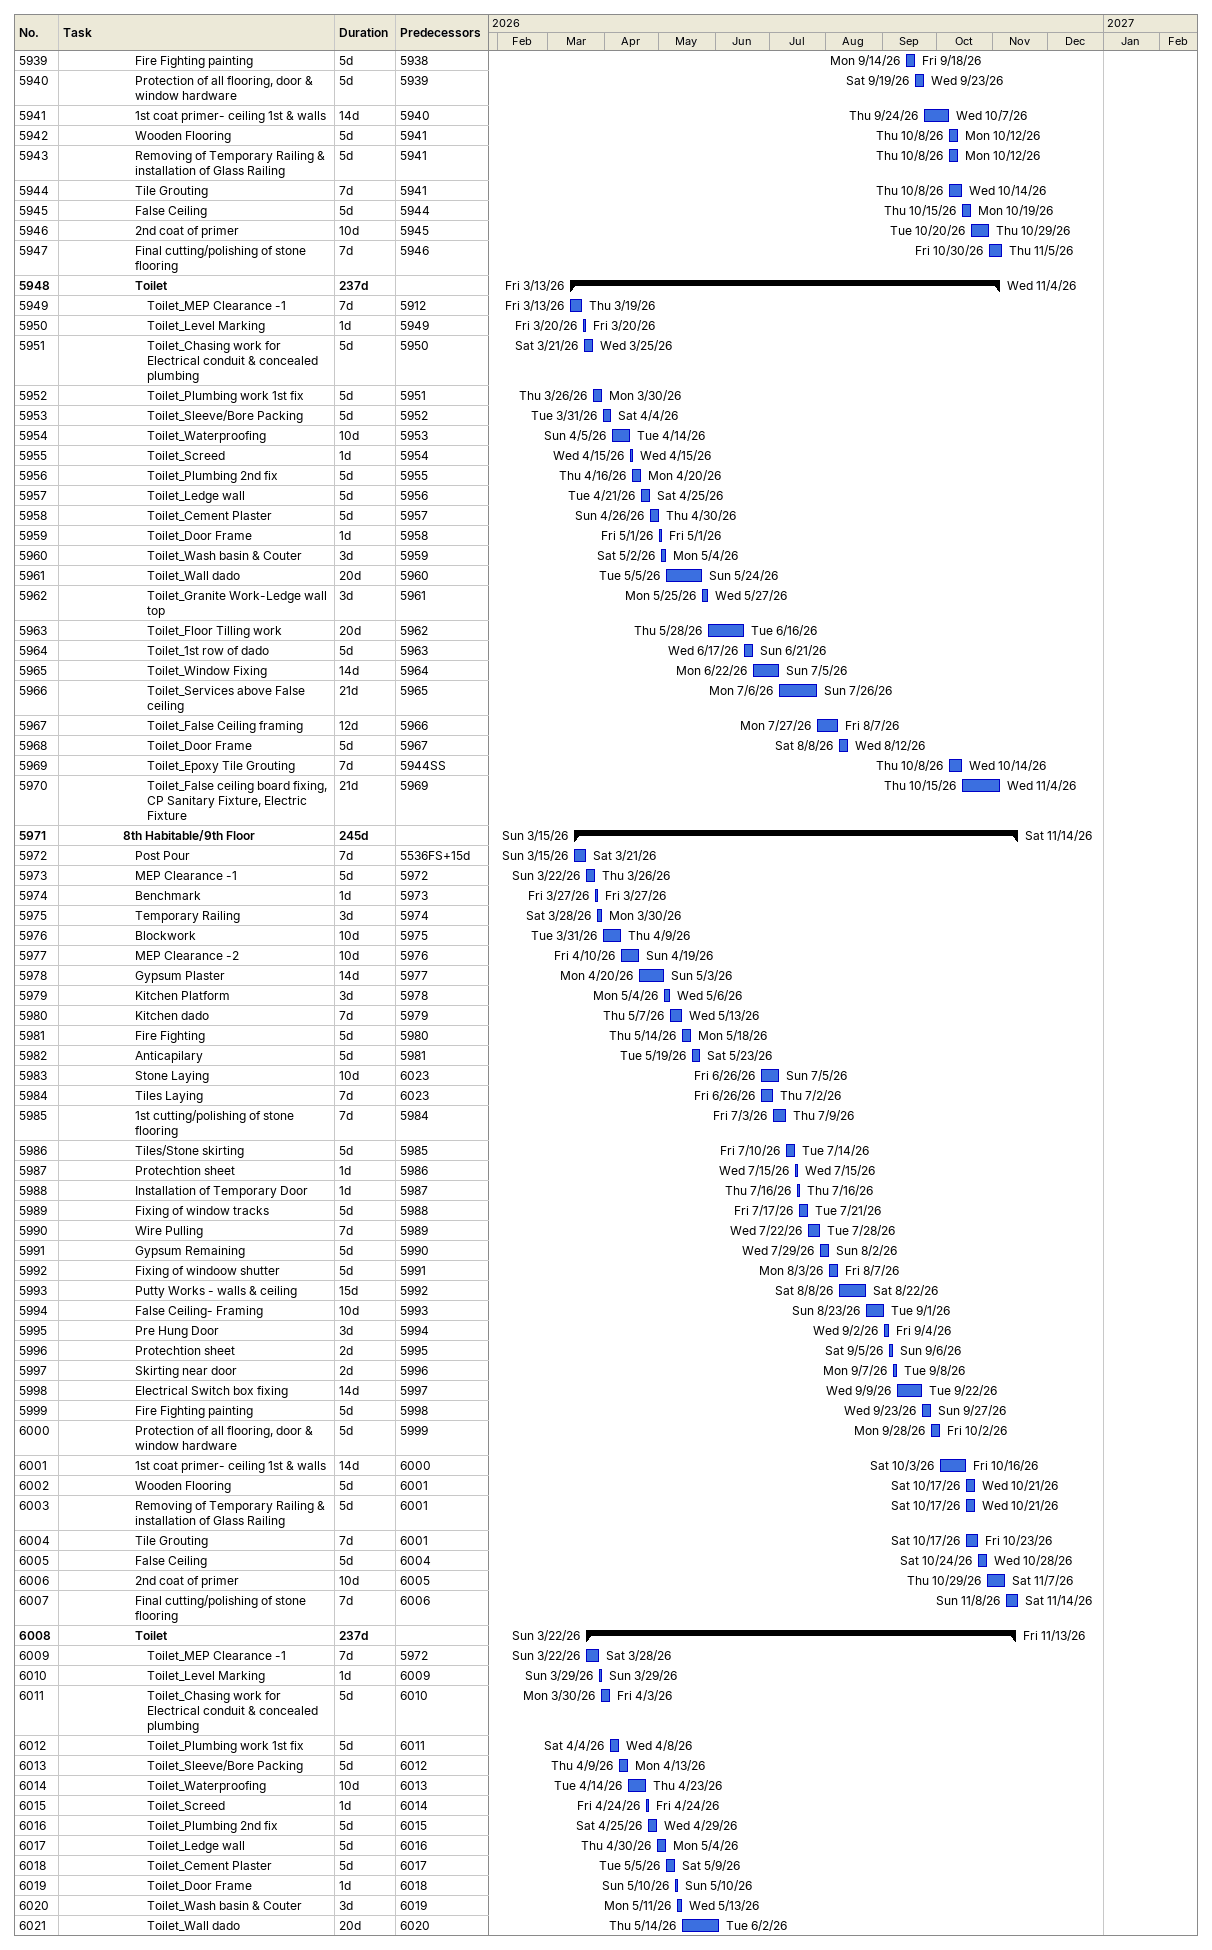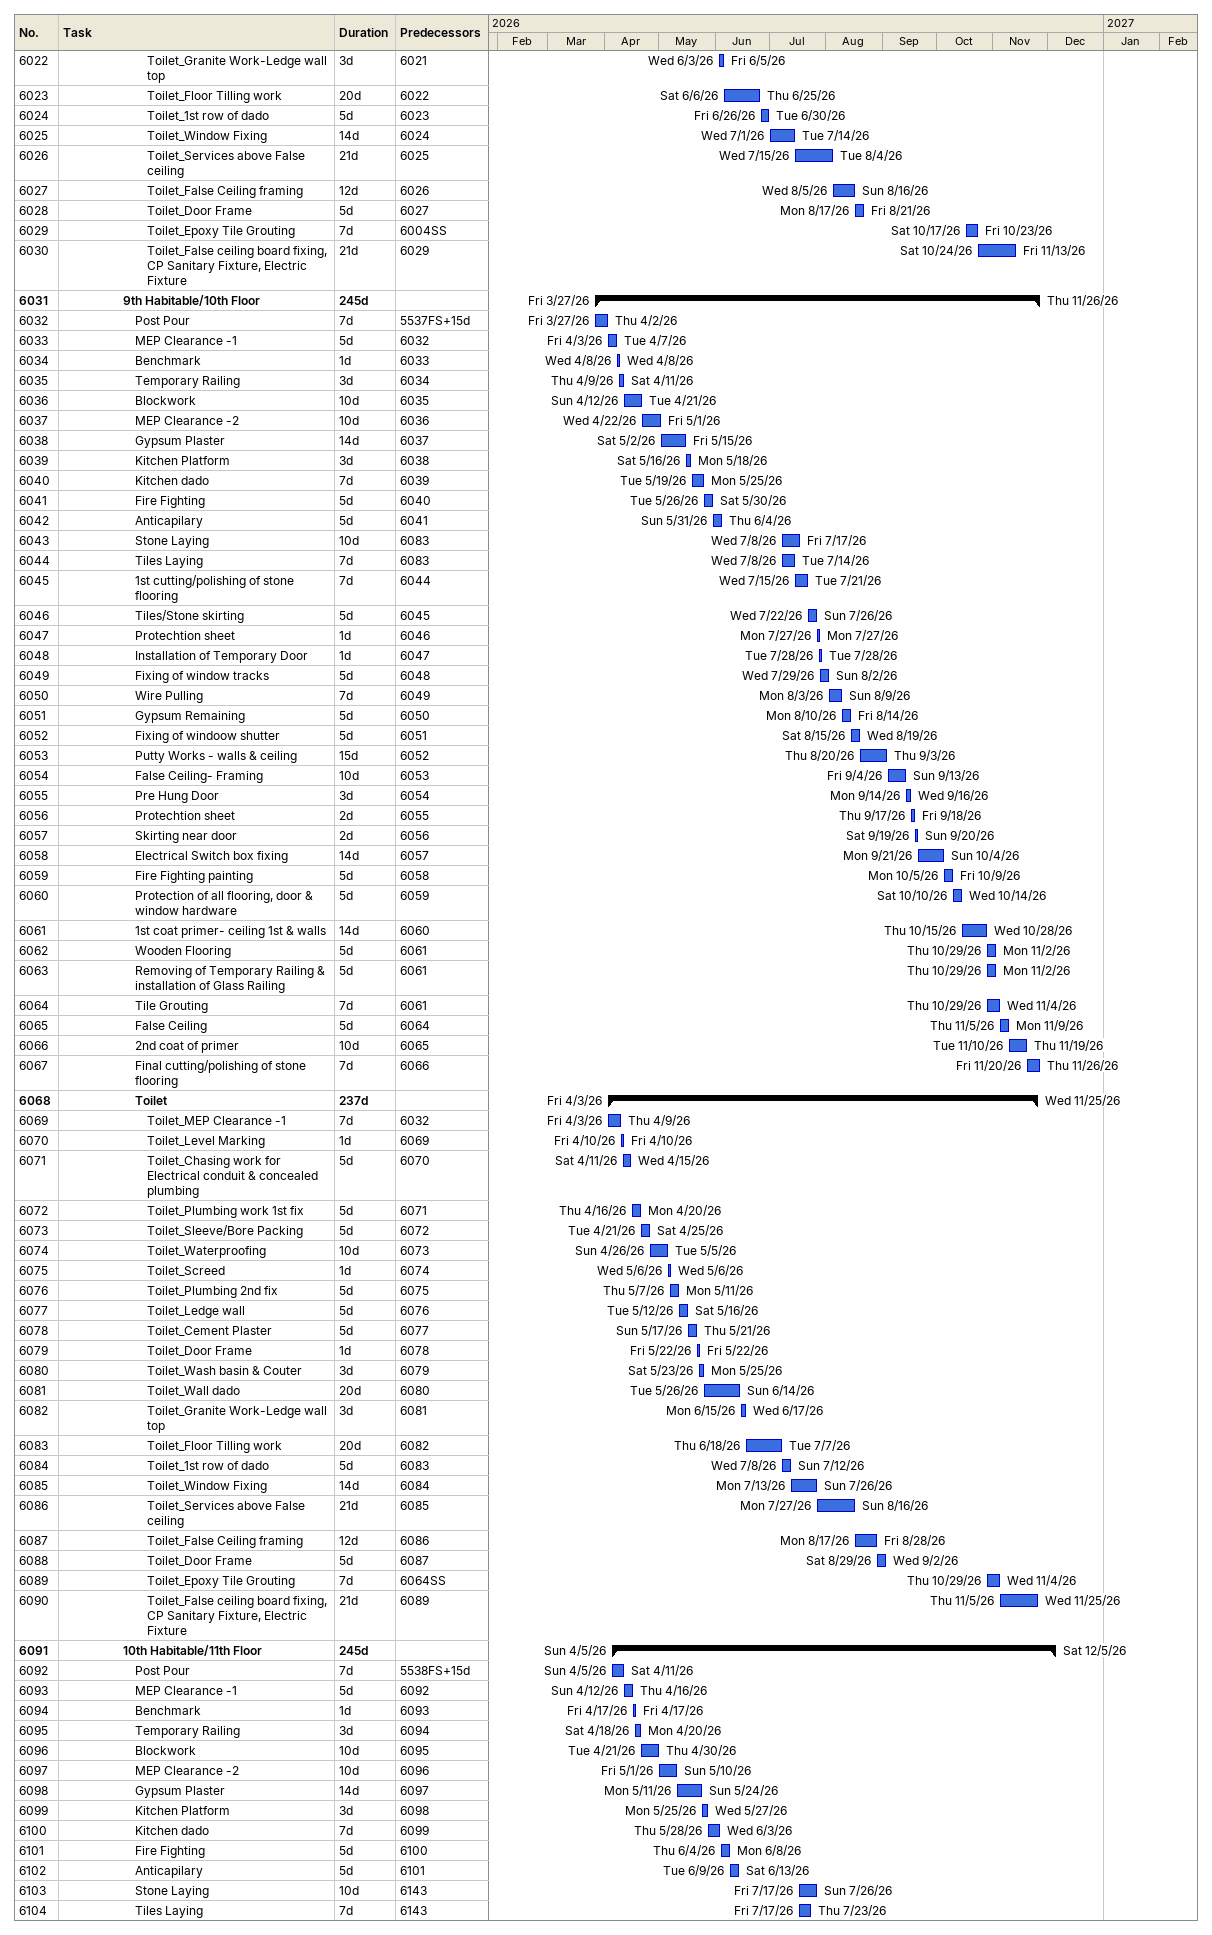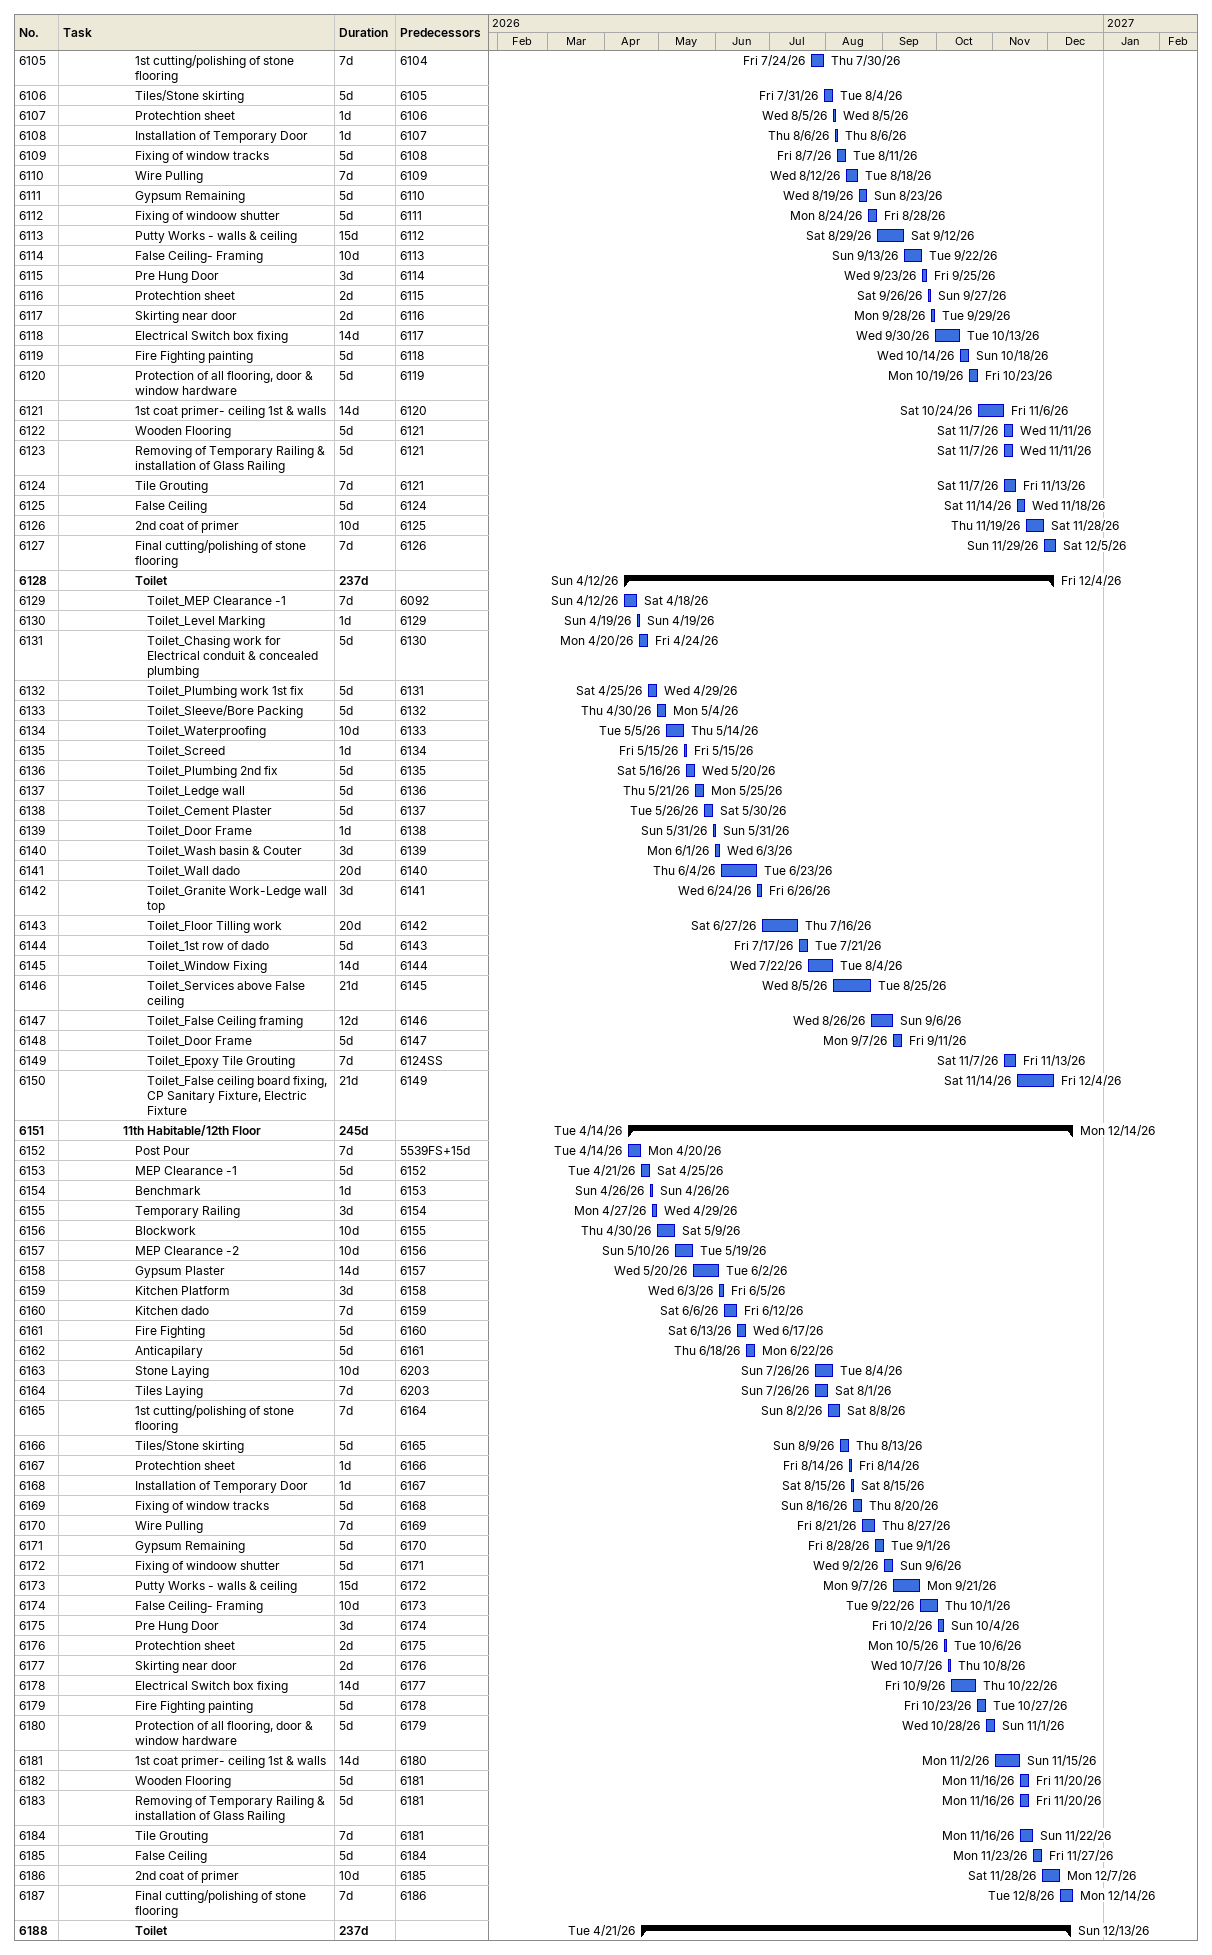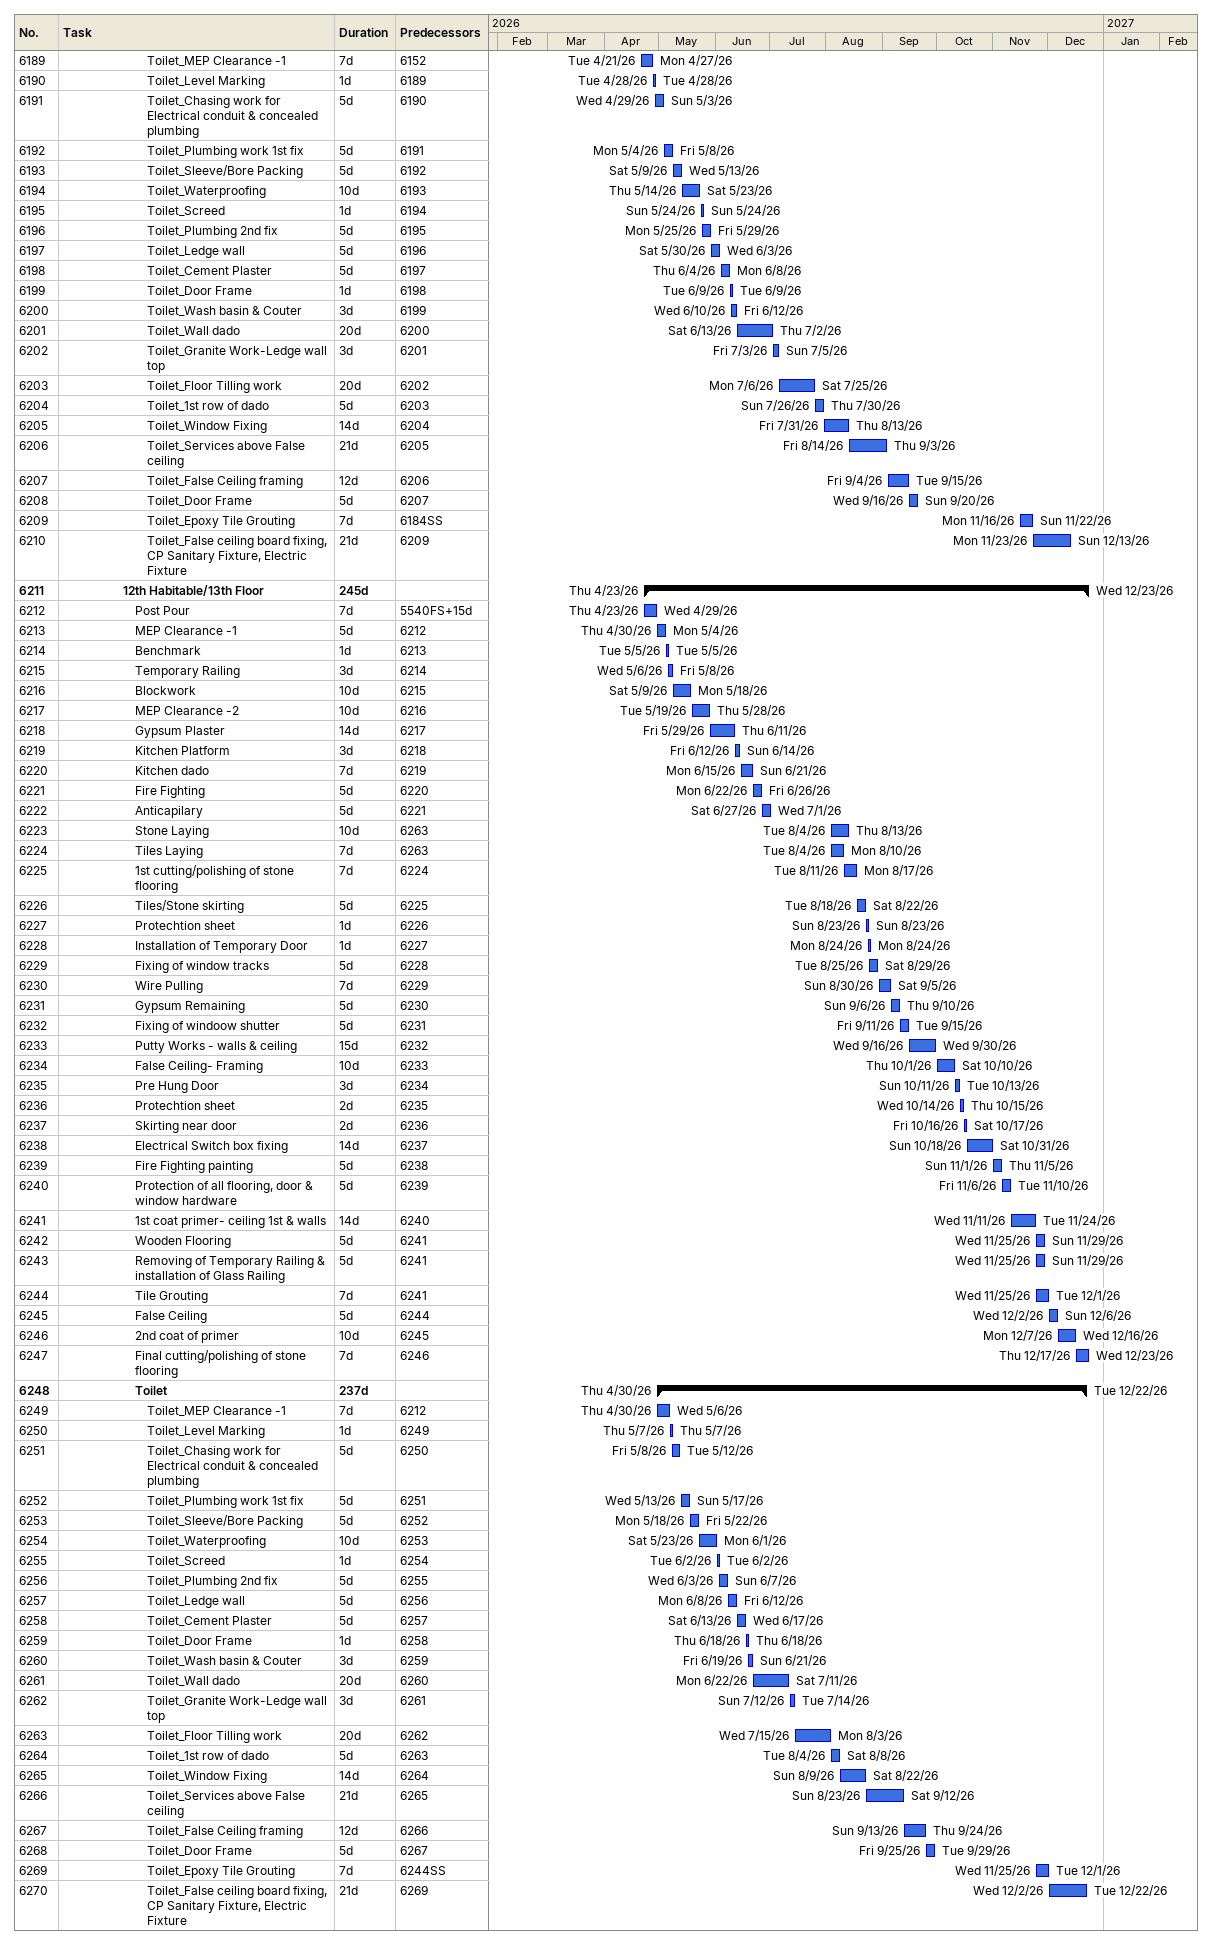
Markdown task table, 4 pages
| ID | Level | Task | Duration | Start | Finish | Predecessors |
|---|---|---|---|---|---|---|
| 5939 | 7 | Fire Fighting painting | 5d | 2026-09-14 | 2026-09-18 | 5938 |
| 5940 | 7 | Protection of all flooring, door & window hardware | 5d | 2026-09-19 | 2026-09-23 | 5939 |
| 5941 | 7 | 1st coat primer- ceiling 1st & walls | 14d | 2026-09-24 | 2026-10-07 | 5940 |
| 5942 | 7 | Wooden Flooring | 5d | 2026-10-08 | 2026-10-12 | 5941 |
| 5943 | 7 | Removing of Temporary Railing & installation of Glass Railing | 5d | 2026-10-08 | 2026-10-12 | 5941 |
| 5944 | 7 | Tile Grouting | 7d | 2026-10-08 | 2026-10-14 | 5941 |
| 5945 | 7 | False Ceiling | 5d | 2026-10-15 | 2026-10-19 | 5944 |
| 5946 | 7 | 2nd coat of primer | 10d | 2026-10-20 | 2026-10-29 | 5945 |
| 5947 | 7 | Final cutting/polishing of stone flooring | 7d | 2026-10-30 | 2026-11-05 | 5946 |
| 5948 | 7 | **Toilet** | 237d | 2026-03-13 | 2026-11-04 |  |
| 5949 | 8 | Toilet_MEP Clearance -1 | 7d | 2026-03-13 | 2026-03-19 | 5912 |
| 5950 | 8 | Toilet_Level Marking | 1d | 2026-03-20 | 2026-03-20 | 5949 |
| 5951 | 8 | Toilet_Chasing work for Electrical conduit & concealed plumbing | 5d | 2026-03-21 | 2026-03-25 | 5950 |
| 5952 | 8 | Toilet_Plumbing work 1st fix | 5d | 2026-03-26 | 2026-03-30 | 5951 |
| 5953 | 8 | Toilet_Sleeve/Bore Packing | 5d | 2026-03-31 | 2026-04-04 | 5952 |
| 5954 | 8 | Toilet_Waterproofing | 10d | 2026-04-05 | 2026-04-14 | 5953 |
| 5955 | 8 | Toilet_Screed | 1d | 2026-04-15 | 2026-04-15 | 5954 |
| 5956 | 8 | Toilet_Plumbing 2nd fix | 5d | 2026-04-16 | 2026-04-20 | 5955 |
| 5957 | 8 | Toilet_Ledge wall | 5d | 2026-04-21 | 2026-04-25 | 5956 |
| 5958 | 8 | Toilet_Cement Plaster | 5d | 2026-04-26 | 2026-04-30 | 5957 |
| 5959 | 8 | Toilet_Door Frame | 1d | 2026-05-01 | 2026-05-01 | 5958 |
| 5960 | 8 | Toilet_Wash basin & Couter | 3d | 2026-05-02 | 2026-05-04 | 5959 |
| 5961 | 8 | Toilet_Wall dado | 20d | 2026-05-05 | 2026-05-24 | 5960 |
| 5962 | 8 | Toilet_Granite Work-Ledge wall top | 3d | 2026-05-25 | 2026-05-27 | 5961 |
| 5963 | 8 | Toilet_Floor Tilling work | 20d | 2026-05-28 | 2026-06-16 | 5962 |
| 5964 | 8 | Toilet_1st row of dado | 5d | 2026-06-17 | 2026-06-21 | 5963 |
| 5965 | 8 | Toilet_Window Fixing | 14d | 2026-06-22 | 2026-07-05 | 5964 |
| 5966 | 8 | Toilet_Services above False ceiling | 21d | 2026-07-06 | 2026-07-26 | 5965 |
| 5967 | 8 | Toilet_False Ceiling framing | 12d | 2026-07-27 | 2026-08-07 | 5966 |
| 5968 | 8 | Toilet_Door Frame | 5d | 2026-08-08 | 2026-08-12 | 5967 |
| 5969 | 8 | Toilet_Epoxy Tile Grouting | 7d | 2026-10-08 | 2026-10-14 | 5944SS |
| 5970 | 8 | Toilet_False ceiling board fixing, CP Sanitary Fixture, Electric Fixture | 21d | 2026-10-15 | 2026-11-04 | 5969 |
| 5971 | 6 | **8th Habitable/9th Floor** | 245d | 2026-03-15 | 2026-11-14 |  |
| 5972 | 7 | Post Pour | 7d | 2026-03-15 | 2026-03-21 | 5536FS+15d |
| 5973 | 7 | MEP Clearance -1 | 5d | 2026-03-22 | 2026-03-26 | 5972 |
| 5974 | 7 | Benchmark | 1d | 2026-03-27 | 2026-03-27 | 5973 |
| 5975 | 7 | Temporary Railing | 3d | 2026-03-28 | 2026-03-30 | 5974 |
| 5976 | 7 | Blockwork | 10d | 2026-03-31 | 2026-04-09 | 5975 |
| 5977 | 7 | MEP Clearance -2 | 10d | 2026-04-10 | 2026-04-19 | 5976 |
| 5978 | 7 | Gypsum Plaster | 14d | 2026-04-20 | 2026-05-03 | 5977 |
| 5979 | 7 | Kitchen Platform | 3d | 2026-05-04 | 2026-05-06 | 5978 |
| 5980 | 7 | Kitchen dado | 7d | 2026-05-07 | 2026-05-13 | 5979 |
| 5981 | 7 | Fire Fighting | 5d | 2026-05-14 | 2026-05-18 | 5980 |
| 5982 | 7 | Anticapilary | 5d | 2026-05-19 | 2026-05-23 | 5981 |
| 5983 | 7 | Stone Laying | 10d | 2026-06-26 | 2026-07-05 | 6023 |
| 5984 | 7 | Tiles Laying | 7d | 2026-06-26 | 2026-07-02 | 6023 |
| 5985 | 7 | 1st cutting/polishing of stone flooring | 7d | 2026-07-03 | 2026-07-09 | 5984 |
| 5986 | 7 | Tiles/Stone skirting | 5d | 2026-07-10 | 2026-07-14 | 5985 |
| 5987 | 7 | Protechtion sheet | 1d | 2026-07-15 | 2026-07-15 | 5986 |
| 5988 | 7 | Installation of Temporary Door | 1d | 2026-07-16 | 2026-07-16 | 5987 |
| 5989 | 7 | Fixing of window tracks | 5d | 2026-07-17 | 2026-07-21 | 5988 |
| 5990 | 7 | Wire Pulling | 7d | 2026-07-22 | 2026-07-28 | 5989 |
| 5991 | 7 | Gypsum Remaining | 5d | 2026-07-29 | 2026-08-02 | 5990 |
| 5992 | 7 | Fixing of windoow shutter | 5d | 2026-08-03 | 2026-08-07 | 5991 |
| 5993 | 7 | Putty Works - walls & ceiling | 15d | 2026-08-08 | 2026-08-22 | 5992 |
| 5994 | 7 | False Ceiling- Framing | 10d | 2026-08-23 | 2026-09-01 | 5993 |
| 5995 | 7 | Pre Hung Door | 3d | 2026-09-02 | 2026-09-04 | 5994 |
| 5996 | 7 | Protechtion sheet | 2d | 2026-09-05 | 2026-09-06 | 5995 |
| 5997 | 7 | Skirting near door | 2d | 2026-09-07 | 2026-09-08 | 5996 |
| 5998 | 7 | Electrical Switch box fixing | 14d | 2026-09-09 | 2026-09-22 | 5997 |
| 5999 | 7 | Fire Fighting painting | 5d | 2026-09-23 | 2026-09-27 | 5998 |
| 6000 | 7 | Protection of all flooring, door & window hardware | 5d | 2026-09-28 | 2026-10-02 | 5999 |
| 6001 | 7 | 1st coat primer- ceiling 1st & walls | 14d | 2026-10-03 | 2026-10-16 | 6000 |
| 6002 | 7 | Wooden Flooring | 5d | 2026-10-17 | 2026-10-21 | 6001 |
| 6003 | 7 | Removing of Temporary Railing & installation of Glass Railing | 5d | 2026-10-17 | 2026-10-21 | 6001 |
| 6004 | 7 | Tile Grouting | 7d | 2026-10-17 | 2026-10-23 | 6001 |
| 6005 | 7 | False Ceiling | 5d | 2026-10-24 | 2026-10-28 | 6004 |
| 6006 | 7 | 2nd coat of primer | 10d | 2026-10-29 | 2026-11-07 | 6005 |
| 6007 | 7 | Final cutting/polishing of stone flooring | 7d | 2026-11-08 | 2026-11-14 | 6006 |
| 6008 | 7 | **Toilet** | 237d | 2026-03-22 | 2026-11-13 |  |
| 6009 | 8 | Toilet_MEP Clearance -1 | 7d | 2026-03-22 | 2026-03-28 | 5972 |
| 6010 | 8 | Toilet_Level Marking | 1d | 2026-03-29 | 2026-03-29 | 6009 |
| 6011 | 8 | Toilet_Chasing work for Electrical conduit & concealed plumbing | 5d | 2026-03-30 | 2026-04-03 | 6010 |
| 6012 | 8 | Toilet_Plumbing work 1st fix | 5d | 2026-04-04 | 2026-04-08 | 6011 |
| 6013 | 8 | Toilet_Sleeve/Bore Packing | 5d | 2026-04-09 | 2026-04-13 | 6012 |
| 6014 | 8 | Toilet_Waterproofing | 10d | 2026-04-14 | 2026-04-23 | 6013 |
| 6015 | 8 | Toilet_Screed | 1d | 2026-04-24 | 2026-04-24 | 6014 |
| 6016 | 8 | Toilet_Plumbing 2nd fix | 5d | 2026-04-25 | 2026-04-29 | 6015 |
| 6017 | 8 | Toilet_Ledge wall | 5d | 2026-04-30 | 2026-05-04 | 6016 |
| 6018 | 8 | Toilet_Cement Plaster | 5d | 2026-05-05 | 2026-05-09 | 6017 |
| 6019 | 8 | Toilet_Door Frame | 1d | 2026-05-10 | 2026-05-10 | 6018 |
| 6020 | 8 | Toilet_Wash basin & Couter | 3d | 2026-05-11 | 2026-05-13 | 6019 |
| 6021 | 8 | Toilet_Wall dado | 20d | 2026-05-14 | 2026-06-02 | 6020 |
| 6022 | 8 | Toilet_Granite Work-Ledge wall top | 3d | 2026-06-03 | 2026-06-05 | 6021 |
| 6023 | 8 | Toilet_Floor Tilling work | 20d | 2026-06-06 | 2026-06-25 | 6022 |
| 6024 | 8 | Toilet_1st row of dado | 5d | 2026-06-26 | 2026-06-30 | 6023 |
| 6025 | 8 | Toilet_Window Fixing | 14d | 2026-07-01 | 2026-07-14 | 6024 |
| 6026 | 8 | Toilet_Services above False ceiling | 21d | 2026-07-15 | 2026-08-04 | 6025 |
| 6027 | 8 | Toilet_False Ceiling framing | 12d | 2026-08-05 | 2026-08-16 | 6026 |
| 6028 | 8 | Toilet_Door Frame | 5d | 2026-08-17 | 2026-08-21 | 6027 |
| 6029 | 8 | Toilet_Epoxy Tile Grouting | 7d | 2026-10-17 | 2026-10-23 | 6004SS |
| 6030 | 8 | Toilet_False ceiling board fixing, CP Sanitary Fixture, Electric Fixture | 21d | 2026-10-24 | 2026-11-13 | 6029 |
| 6031 | 6 | **9th Habitable/10th Floor** | 245d | 2026-03-27 | 2026-11-26 |  |
| 6032 | 7 | Post Pour | 7d | 2026-03-27 | 2026-04-02 | 5537FS+15d |
| 6033 | 7 | MEP Clearance -1 | 5d | 2026-04-03 | 2026-04-07 | 6032 |
| 6034 | 7 | Benchmark | 1d | 2026-04-08 | 2026-04-08 | 6033 |
| 6035 | 7 | Temporary Railing | 3d | 2026-04-09 | 2026-04-11 | 6034 |
| 6036 | 7 | Blockwork | 10d | 2026-04-12 | 2026-04-21 | 6035 |
| 6037 | 7 | MEP Clearance -2 | 10d | 2026-04-22 | 2026-05-01 | 6036 |
| 6038 | 7 | Gypsum Plaster | 14d | 2026-05-02 | 2026-05-15 | 6037 |
| 6039 | 7 | Kitchen Platform | 3d | 2026-05-16 | 2026-05-18 | 6038 |
| 6040 | 7 | Kitchen dado | 7d | 2026-05-19 | 2026-05-25 | 6039 |
| 6041 | 7 | Fire Fighting | 5d | 2026-05-26 | 2026-05-30 | 6040 |
| 6042 | 7 | Anticapilary | 5d | 2026-05-31 | 2026-06-04 | 6041 |
| 6043 | 7 | Stone Laying | 10d | 2026-07-08 | 2026-07-17 | 6083 |
| 6044 | 7 | Tiles Laying | 7d | 2026-07-08 | 2026-07-14 | 6083 |
| 6045 | 7 | 1st cutting/polishing of stone flooring | 7d | 2026-07-15 | 2026-07-21 | 6044 |
| 6046 | 7 | Tiles/Stone skirting | 5d | 2026-07-22 | 2026-07-26 | 6045 |
| 6047 | 7 | Protechtion sheet | 1d | 2026-07-27 | 2026-07-27 | 6046 |
| 6048 | 7 | Installation of Temporary Door | 1d | 2026-07-28 | 2026-07-28 | 6047 |
| 6049 | 7 | Fixing of window tracks | 5d | 2026-07-29 | 2026-08-02 | 6048 |
| 6050 | 7 | Wire Pulling | 7d | 2026-08-03 | 2026-08-09 | 6049 |
| 6051 | 7 | Gypsum Remaining | 5d | 2026-08-10 | 2026-08-14 | 6050 |
| 6052 | 7 | Fixing of windoow shutter | 5d | 2026-08-15 | 2026-08-19 | 6051 |
| 6053 | 7 | Putty Works - walls & ceiling | 15d | 2026-08-20 | 2026-09-03 | 6052 |
| 6054 | 7 | False Ceiling- Framing | 10d | 2026-09-04 | 2026-09-13 | 6053 |
| 6055 | 7 | Pre Hung Door | 3d | 2026-09-14 | 2026-09-16 | 6054 |
| 6056 | 7 | Protechtion sheet | 2d | 2026-09-17 | 2026-09-18 | 6055 |
| 6057 | 7 | Skirting near door | 2d | 2026-09-19 | 2026-09-20 | 6056 |
| 6058 | 7 | Electrical Switch box fixing | 14d | 2026-09-21 | 2026-10-04 | 6057 |
| 6059 | 7 | Fire Fighting painting | 5d | 2026-10-05 | 2026-10-09 | 6058 |
| 6060 | 7 | Protection of all flooring, door & window hardware | 5d | 2026-10-10 | 2026-10-14 | 6059 |
| 6061 | 7 | 1st coat primer- ceiling 1st & walls | 14d | 2026-10-15 | 2026-10-28 | 6060 |
| 6062 | 7 | Wooden Flooring | 5d | 2026-10-29 | 2026-11-02 | 6061 |
| 6063 | 7 | Removing of Temporary Railing & installation of Glass Railing | 5d | 2026-10-29 | 2026-11-02 | 6061 |
| 6064 | 7 | Tile Grouting | 7d | 2026-10-29 | 2026-11-04 | 6061 |
| 6065 | 7 | False Ceiling | 5d | 2026-11-05 | 2026-11-09 | 6064 |
| 6066 | 7 | 2nd coat of primer | 10d | 2026-11-10 | 2026-11-19 | 6065 |
| 6067 | 7 | Final cutting/polishing of stone flooring | 7d | 2026-11-20 | 2026-11-26 | 6066 |
| 6068 | 7 | **Toilet** | 237d | 2026-04-03 | 2026-11-25 |  |
| 6069 | 8 | Toilet_MEP Clearance -1 | 7d | 2026-04-03 | 2026-04-09 | 6032 |
| 6070 | 8 | Toilet_Level Marking | 1d | 2026-04-10 | 2026-04-10 | 6069 |
| 6071 | 8 | Toilet_Chasing work for Electrical conduit & concealed plumbing | 5d | 2026-04-11 | 2026-04-15 | 6070 |
| 6072 | 8 | Toilet_Plumbing work 1st fix | 5d | 2026-04-16 | 2026-04-20 | 6071 |
| 6073 | 8 | Toilet_Sleeve/Bore Packing | 5d | 2026-04-21 | 2026-04-25 | 6072 |
| 6074 | 8 | Toilet_Waterproofing | 10d | 2026-04-26 | 2026-05-05 | 6073 |
| 6075 | 8 | Toilet_Screed | 1d | 2026-05-06 | 2026-05-06 | 6074 |
| 6076 | 8 | Toilet_Plumbing 2nd fix | 5d | 2026-05-07 | 2026-05-11 | 6075 |
| 6077 | 8 | Toilet_Ledge wall | 5d | 2026-05-12 | 2026-05-16 | 6076 |
| 6078 | 8 | Toilet_Cement Plaster | 5d | 2026-05-17 | 2026-05-21 | 6077 |
| 6079 | 8 | Toilet_Door Frame | 1d | 2026-05-22 | 2026-05-22 | 6078 |
| 6080 | 8 | Toilet_Wash basin & Couter | 3d | 2026-05-23 | 2026-05-25 | 6079 |
| 6081 | 8 | Toilet_Wall dado | 20d | 2026-05-26 | 2026-06-14 | 6080 |
| 6082 | 8 | Toilet_Granite Work-Ledge wall top | 3d | 2026-06-15 | 2026-06-17 | 6081 |
| 6083 | 8 | Toilet_Floor Tilling work | 20d | 2026-06-18 | 2026-07-07 | 6082 |
| 6084 | 8 | Toilet_1st row of dado | 5d | 2026-07-08 | 2026-07-12 | 6083 |
| 6085 | 8 | Toilet_Window Fixing | 14d | 2026-07-13 | 2026-07-26 | 6084 |
| 6086 | 8 | Toilet_Services above False ceiling | 21d | 2026-07-27 | 2026-08-16 | 6085 |
| 6087 | 8 | Toilet_False Ceiling framing | 12d | 2026-08-17 | 2026-08-28 | 6086 |
| 6088 | 8 | Toilet_Door Frame | 5d | 2026-08-29 | 2026-09-02 | 6087 |
| 6089 | 8 | Toilet_Epoxy Tile Grouting | 7d | 2026-10-29 | 2026-11-04 | 6064SS |
| 6090 | 8 | Toilet_False ceiling board fixing, CP Sanitary Fixture, Electric Fixture | 21d | 2026-11-05 | 2026-11-25 | 6089 |
| 6091 | 6 | **10th Habitable/11th Floor** | 245d | 2026-04-05 | 2026-12-05 |  |
| 6092 | 7 | Post Pour | 7d | 2026-04-05 | 2026-04-11 | 5538FS+15d |
| 6093 | 7 | MEP Clearance -1 | 5d | 2026-04-12 | 2026-04-16 | 6092 |
| 6094 | 7 | Benchmark | 1d | 2026-04-17 | 2026-04-17 | 6093 |
| 6095 | 7 | Temporary Railing | 3d | 2026-04-18 | 2026-04-20 | 6094 |
| 6096 | 7 | Blockwork | 10d | 2026-04-21 | 2026-04-30 | 6095 |
| 6097 | 7 | MEP Clearance -2 | 10d | 2026-05-01 | 2026-05-10 | 6096 |
| 6098 | 7 | Gypsum Plaster | 14d | 2026-05-11 | 2026-05-24 | 6097 |
| 6099 | 7 | Kitchen Platform | 3d | 2026-05-25 | 2026-05-27 | 6098 |
| 6100 | 7 | Kitchen dado | 7d | 2026-05-28 | 2026-06-03 | 6099 |
| 6101 | 7 | Fire Fighting | 5d | 2026-06-04 | 2026-06-08 | 6100 |
| 6102 | 7 | Anticapilary | 5d | 2026-06-09 | 2026-06-13 | 6101 |
| 6103 | 7 | Stone Laying | 10d | 2026-07-17 | 2026-07-26 | 6143 |
| 6104 | 7 | Tiles Laying | 7d | 2026-07-17 | 2026-07-23 | 6143 |
| 6105 | 7 | 1st cutting/polishing of stone flooring | 7d | 2026-07-24 | 2026-07-30 | 6104 |
| 6106 | 7 | Tiles/Stone skirting | 5d | 2026-07-31 | 2026-08-04 | 6105 |
| 6107 | 7 | Protechtion sheet | 1d | 2026-08-05 | 2026-08-05 | 6106 |
| 6108 | 7 | Installation of Temporary Door | 1d | 2026-08-06 | 2026-08-06 | 6107 |
| 6109 | 7 | Fixing of window tracks | 5d | 2026-08-07 | 2026-08-11 | 6108 |
| 6110 | 7 | Wire Pulling | 7d | 2026-08-12 | 2026-08-18 | 6109 |
| 6111 | 7 | Gypsum Remaining | 5d | 2026-08-19 | 2026-08-23 | 6110 |
| 6112 | 7 | Fixing of windoow shutter | 5d | 2026-08-24 | 2026-08-28 | 6111 |
| 6113 | 7 | Putty Works - walls & ceiling | 15d | 2026-08-29 | 2026-09-12 | 6112 |
| 6114 | 7 | False Ceiling- Framing | 10d | 2026-09-13 | 2026-09-22 | 6113 |
| 6115 | 7 | Pre Hung Door | 3d | 2026-09-23 | 2026-09-25 | 6114 |
| 6116 | 7 | Protechtion sheet | 2d | 2026-09-26 | 2026-09-27 | 6115 |
| 6117 | 7 | Skirting near door | 2d | 2026-09-28 | 2026-09-29 | 6116 |
| 6118 | 7 | Electrical Switch box fixing | 14d | 2026-09-30 | 2026-10-13 | 6117 |
| 6119 | 7 | Fire Fighting painting | 5d | 2026-10-14 | 2026-10-18 | 6118 |
| 6120 | 7 | Protection of all flooring, door & window hardware | 5d | 2026-10-19 | 2026-10-23 | 6119 |
| 6121 | 7 | 1st coat primer- ceiling 1st & walls | 14d | 2026-10-24 | 2026-11-06 | 6120 |
| 6122 | 7 | Wooden Flooring | 5d | 2026-11-07 | 2026-11-11 | 6121 |
| 6123 | 7 | Removing of Temporary Railing & installation of Glass Railing | 5d | 2026-11-07 | 2026-11-11 | 6121 |
| 6124 | 7 | Tile Grouting | 7d | 2026-11-07 | 2026-11-13 | 6121 |
| 6125 | 7 | False Ceiling | 5d | 2026-11-14 | 2026-11-18 | 6124 |
| 6126 | 7 | 2nd coat of primer | 10d | 2026-11-19 | 2026-11-28 | 6125 |
| 6127 | 7 | Final cutting/polishing of stone flooring | 7d | 2026-11-29 | 2026-12-05 | 6126 |
| 6128 | 7 | **Toilet** | 237d | 2026-04-12 | 2026-12-04 |  |
| 6129 | 8 | Toilet_MEP Clearance -1 | 7d | 2026-04-12 | 2026-04-18 | 6092 |
| 6130 | 8 | Toilet_Level Marking | 1d | 2026-04-19 | 2026-04-19 | 6129 |
| 6131 | 8 | Toilet_Chasing work for Electrical conduit & concealed plumbing | 5d | 2026-04-20 | 2026-04-24 | 6130 |
| 6132 | 8 | Toilet_Plumbing work 1st fix | 5d | 2026-04-25 | 2026-04-29 | 6131 |
| 6133 | 8 | Toilet_Sleeve/Bore Packing | 5d | 2026-04-30 | 2026-05-04 | 6132 |
| 6134 | 8 | Toilet_Waterproofing | 10d | 2026-05-05 | 2026-05-14 | 6133 |
| 6135 | 8 | Toilet_Screed | 1d | 2026-05-15 | 2026-05-15 | 6134 |
| 6136 | 8 | Toilet_Plumbing 2nd fix | 5d | 2026-05-16 | 2026-05-20 | 6135 |
| 6137 | 8 | Toilet_Ledge wall | 5d | 2026-05-21 | 2026-05-25 | 6136 |
| 6138 | 8 | Toilet_Cement Plaster | 5d | 2026-05-26 | 2026-05-30 | 6137 |
| 6139 | 8 | Toilet_Door Frame | 1d | 2026-05-31 | 2026-05-31 | 6138 |
| 6140 | 8 | Toilet_Wash basin & Couter | 3d | 2026-06-01 | 2026-06-03 | 6139 |
| 6141 | 8 | Toilet_Wall dado | 20d | 2026-06-04 | 2026-06-23 | 6140 |
| 6142 | 8 | Toilet_Granite Work-Ledge wall top | 3d | 2026-06-24 | 2026-06-26 | 6141 |
| 6143 | 8 | Toilet_Floor Tilling work | 20d | 2026-06-27 | 2026-07-16 | 6142 |
| 6144 | 8 | Toilet_1st row of dado | 5d | 2026-07-17 | 2026-07-21 | 6143 |
| 6145 | 8 | Toilet_Window Fixing | 14d | 2026-07-22 | 2026-08-04 | 6144 |
| 6146 | 8 | Toilet_Services above False ceiling | 21d | 2026-08-05 | 2026-08-25 | 6145 |
| 6147 | 8 | Toilet_False Ceiling framing | 12d | 2026-08-26 | 2026-09-06 | 6146 |
| 6148 | 8 | Toilet_Door Frame | 5d | 2026-09-07 | 2026-09-11 | 6147 |
| 6149 | 8 | Toilet_Epoxy Tile Grouting | 7d | 2026-11-07 | 2026-11-13 | 6124SS |
| 6150 | 8 | Toilet_False ceiling board fixing, CP Sanitary Fixture, Electric Fixture | 21d | 2026-11-14 | 2026-12-04 | 6149 |
| 6151 | 6 | **11th Habitable/12th Floor** | 245d | 2026-04-14 | 2026-12-14 |  |
| 6152 | 7 | Post Pour | 7d | 2026-04-14 | 2026-04-20 | 5539FS+15d |
| 6153 | 7 | MEP Clearance -1 | 5d | 2026-04-21 | 2026-04-25 | 6152 |
| 6154 | 7 | Benchmark | 1d | 2026-04-26 | 2026-04-26 | 6153 |
| 6155 | 7 | Temporary Railing | 3d | 2026-04-27 | 2026-04-29 | 6154 |
| 6156 | 7 | Blockwork | 10d | 2026-04-30 | 2026-05-09 | 6155 |
| 6157 | 7 | MEP Clearance -2 | 10d | 2026-05-10 | 2026-05-19 | 6156 |
| 6158 | 7 | Gypsum Plaster | 14d | 2026-05-20 | 2026-06-02 | 6157 |
| 6159 | 7 | Kitchen Platform | 3d | 2026-06-03 | 2026-06-05 | 6158 |
| 6160 | 7 | Kitchen dado | 7d | 2026-06-06 | 2026-06-12 | 6159 |
| 6161 | 7 | Fire Fighting | 5d | 2026-06-13 | 2026-06-17 | 6160 |
| 6162 | 7 | Anticapilary | 5d | 2026-06-18 | 2026-06-22 | 6161 |
| 6163 | 7 | Stone Laying | 10d | 2026-07-26 | 2026-08-04 | 6203 |
| 6164 | 7 | Tiles Laying | 7d | 2026-07-26 | 2026-08-01 | 6203 |
| 6165 | 7 | 1st cutting/polishing of stone flooring | 7d | 2026-08-02 | 2026-08-08 | 6164 |
| 6166 | 7 | Tiles/Stone skirting | 5d | 2026-08-09 | 2026-08-13 | 6165 |
| 6167 | 7 | Protechtion sheet | 1d | 2026-08-14 | 2026-08-14 | 6166 |
| 6168 | 7 | Installation of Temporary Door | 1d | 2026-08-15 | 2026-08-15 | 6167 |
| 6169 | 7 | Fixing of window tracks | 5d | 2026-08-16 | 2026-08-20 | 6168 |
| 6170 | 7 | Wire Pulling | 7d | 2026-08-21 | 2026-08-27 | 6169 |
| 6171 | 7 | Gypsum Remaining | 5d | 2026-08-28 | 2026-09-01 | 6170 |
| 6172 | 7 | Fixing of windoow shutter | 5d | 2026-09-02 | 2026-09-06 | 6171 |
| 6173 | 7 | Putty Works - walls & ceiling | 15d | 2026-09-07 | 2026-09-21 | 6172 |
| 6174 | 7 | False Ceiling- Framing | 10d | 2026-09-22 | 2026-10-01 | 6173 |
| 6175 | 7 | Pre Hung Door | 3d | 2026-10-02 | 2026-10-04 | 6174 |
| 6176 | 7 | Protechtion sheet | 2d | 2026-10-05 | 2026-10-06 | 6175 |
| 6177 | 7 | Skirting near door | 2d | 2026-10-07 | 2026-10-08 | 6176 |
| 6178 | 7 | Electrical Switch box fixing | 14d | 2026-10-09 | 2026-10-22 | 6177 |
| 6179 | 7 | Fire Fighting painting | 5d | 2026-10-23 | 2026-10-27 | 6178 |
| 6180 | 7 | Protection of all flooring, door & window hardware | 5d | 2026-10-28 | 2026-11-01 | 6179 |
| 6181 | 7 | 1st coat primer- ceiling 1st & walls | 14d | 2026-11-02 | 2026-11-15 | 6180 |
| 6182 | 7 | Wooden Flooring | 5d | 2026-11-16 | 2026-11-20 | 6181 |
| 6183 | 7 | Removing of Temporary Railing & installation of Glass Railing | 5d | 2026-11-16 | 2026-11-20 | 6181 |
| 6184 | 7 | Tile Grouting | 7d | 2026-11-16 | 2026-11-22 | 6181 |
| 6185 | 7 | False Ceiling | 5d | 2026-11-23 | 2026-11-27 | 6184 |
| 6186 | 7 | 2nd coat of primer | 10d | 2026-11-28 | 2026-12-07 | 6185 |
| 6187 | 7 | Final cutting/polishing of stone flooring | 7d | 2026-12-08 | 2026-12-14 | 6186 |
| 6188 | 7 | **Toilet** | 237d | 2026-04-21 | 2026-12-13 |  |
| 6189 | 8 | Toilet_MEP Clearance -1 | 7d | 2026-04-21 | 2026-04-27 | 6152 |
| 6190 | 8 | Toilet_Level Marking | 1d | 2026-04-28 | 2026-04-28 | 6189 |
| 6191 | 8 | Toilet_Chasing work for Electrical conduit & concealed plumbing | 5d | 2026-04-29 | 2026-05-03 | 6190 |
| 6192 | 8 | Toilet_Plumbing work 1st fix | 5d | 2026-05-04 | 2026-05-08 | 6191 |
| 6193 | 8 | Toilet_Sleeve/Bore Packing | 5d | 2026-05-09 | 2026-05-13 | 6192 |
| 6194 | 8 | Toilet_Waterproofing | 10d | 2026-05-14 | 2026-05-23 | 6193 |
| 6195 | 8 | Toilet_Screed | 1d | 2026-05-24 | 2026-05-24 | 6194 |
| 6196 | 8 | Toilet_Plumbing 2nd fix | 5d | 2026-05-25 | 2026-05-29 | 6195 |
| 6197 | 8 | Toilet_Ledge wall | 5d | 2026-05-30 | 2026-06-03 | 6196 |
| 6198 | 8 | Toilet_Cement Plaster | 5d | 2026-06-04 | 2026-06-08 | 6197 |
| 6199 | 8 | Toilet_Door Frame | 1d | 2026-06-09 | 2026-06-09 | 6198 |
| 6200 | 8 | Toilet_Wash basin & Couter | 3d | 2026-06-10 | 2026-06-12 | 6199 |
| 6201 | 8 | Toilet_Wall dado | 20d | 2026-06-13 | 2026-07-02 | 6200 |
| 6202 | 8 | Toilet_Granite Work-Ledge wall top | 3d | 2026-07-03 | 2026-07-05 | 6201 |
| 6203 | 8 | Toilet_Floor Tilling work | 20d | 2026-07-06 | 2026-07-25 | 6202 |
| 6204 | 8 | Toilet_1st row of dado | 5d | 2026-07-26 | 2026-07-30 | 6203 |
| 6205 | 8 | Toilet_Window Fixing | 14d | 2026-07-31 | 2026-08-13 | 6204 |
| 6206 | 8 | Toilet_Services above False ceiling | 21d | 2026-08-14 | 2026-09-03 | 6205 |
| 6207 | 8 | Toilet_False Ceiling framing | 12d | 2026-09-04 | 2026-09-15 | 6206 |
| 6208 | 8 | Toilet_Door Frame | 5d | 2026-09-16 | 2026-09-20 | 6207 |
| 6209 | 8 | Toilet_Epoxy Tile Grouting | 7d | 2026-11-16 | 2026-11-22 | 6184SS |
| 6210 | 8 | Toilet_False ceiling board fixing, CP Sanitary Fixture, Electric Fixture | 21d | 2026-11-23 | 2026-12-13 | 6209 |
| 6211 | 6 | **12th Habitable/13th Floor** | 245d | 2026-04-23 | 2026-12-23 |  |
| 6212 | 7 | Post Pour | 7d | 2026-04-23 | 2026-04-29 | 5540FS+15d |
| 6213 | 7 | MEP Clearance -1 | 5d | 2026-04-30 | 2026-05-04 | 6212 |
| 6214 | 7 | Benchmark | 1d | 2026-05-05 | 2026-05-05 | 6213 |
| 6215 | 7 | Temporary Railing | 3d | 2026-05-06 | 2026-05-08 | 6214 |
| 6216 | 7 | Blockwork | 10d | 2026-05-09 | 2026-05-18 | 6215 |
| 6217 | 7 | MEP Clearance -2 | 10d | 2026-05-19 | 2026-05-28 | 6216 |
| 6218 | 7 | Gypsum Plaster | 14d | 2026-05-29 | 2026-06-11 | 6217 |
| 6219 | 7 | Kitchen Platform | 3d | 2026-06-12 | 2026-06-14 | 6218 |
| 6220 | 7 | Kitchen dado | 7d | 2026-06-15 | 2026-06-21 | 6219 |
| 6221 | 7 | Fire Fighting | 5d | 2026-06-22 | 2026-06-26 | 6220 |
| 6222 | 7 | Anticapilary | 5d | 2026-06-27 | 2026-07-01 | 6221 |
| 6223 | 7 | Stone Laying | 10d | 2026-08-04 | 2026-08-13 | 6263 |
| 6224 | 7 | Tiles Laying | 7d | 2026-08-04 | 2026-08-10 | 6263 |
| 6225 | 7 | 1st cutting/polishing of stone flooring | 7d | 2026-08-11 | 2026-08-17 | 6224 |
| 6226 | 7 | Tiles/Stone skirting | 5d | 2026-08-18 | 2026-08-22 | 6225 |
| 6227 | 7 | Protechtion sheet | 1d | 2026-08-23 | 2026-08-23 | 6226 |
| 6228 | 7 | Installation of Temporary Door | 1d | 2026-08-24 | 2026-08-24 | 6227 |
| 6229 | 7 | Fixing of window tracks | 5d | 2026-08-25 | 2026-08-29 | 6228 |
| 6230 | 7 | Wire Pulling | 7d | 2026-08-30 | 2026-09-05 | 6229 |
| 6231 | 7 | Gypsum Remaining | 5d | 2026-09-06 | 2026-09-10 | 6230 |
| 6232 | 7 | Fixing of windoow shutter | 5d | 2026-09-11 | 2026-09-15 | 6231 |
| 6233 | 7 | Putty Works - walls & ceiling | 15d | 2026-09-16 | 2026-09-30 | 6232 |
| 6234 | 7 | False Ceiling- Framing | 10d | 2026-10-01 | 2026-10-10 | 6233 |
| 6235 | 7 | Pre Hung Door | 3d | 2026-10-11 | 2026-10-13 | 6234 |
| 6236 | 7 | Protechtion sheet | 2d | 2026-10-14 | 2026-10-15 | 6235 |
| 6237 | 7 | Skirting near door | 2d | 2026-10-16 | 2026-10-17 | 6236 |
| 6238 | 7 | Electrical Switch box fixing | 14d | 2026-10-18 | 2026-10-31 | 6237 |
| 6239 | 7 | Fire Fighting painting | 5d | 2026-11-01 | 2026-11-05 | 6238 |
| 6240 | 7 | Protection of all flooring, door & window hardware | 5d | 2026-11-06 | 2026-11-10 | 6239 |
| 6241 | 7 | 1st coat primer- ceiling 1st & walls | 14d | 2026-11-11 | 2026-11-24 | 6240 |
| 6242 | 7 | Wooden Flooring | 5d | 2026-11-25 | 2026-11-29 | 6241 |
| 6243 | 7 | Removing of Temporary Railing & installation of Glass Railing | 5d | 2026-11-25 | 2026-11-29 | 6241 |
| 6244 | 7 | Tile Grouting | 7d | 2026-11-25 | 2026-12-01 | 6241 |
| 6245 | 7 | False Ceiling | 5d | 2026-12-02 | 2026-12-06 | 6244 |
| 6246 | 7 | 2nd coat of primer | 10d | 2026-12-07 | 2026-12-16 | 6245 |
| 6247 | 7 | Final cutting/polishing of stone flooring | 7d | 2026-12-17 | 2026-12-23 | 6246 |
| 6248 | 7 | **Toilet** | 237d | 2026-04-30 | 2026-12-22 |  |
| 6249 | 8 | Toilet_MEP Clearance -1 | 7d | 2026-04-30 | 2026-05-06 | 6212 |
| 6250 | 8 | Toilet_Level Marking | 1d | 2026-05-07 | 2026-05-07 | 6249 |
| 6251 | 8 | Toilet_Chasing work for Electrical conduit & concealed plumbing | 5d | 2026-05-08 | 2026-05-12 | 6250 |
| 6252 | 8 | Toilet_Plumbing work 1st fix | 5d | 2026-05-13 | 2026-05-17 | 6251 |
| 6253 | 8 | Toilet_Sleeve/Bore Packing | 5d | 2026-05-18 | 2026-05-22 | 6252 |
| 6254 | 8 | Toilet_Waterproofing | 10d | 2026-05-23 | 2026-06-01 | 6253 |
| 6255 | 8 | Toilet_Screed | 1d | 2026-06-02 | 2026-06-02 | 6254 |
| 6256 | 8 | Toilet_Plumbing 2nd fix | 5d | 2026-06-03 | 2026-06-07 | 6255 |
| 6257 | 8 | Toilet_Ledge wall | 5d | 2026-06-08 | 2026-06-12 | 6256 |
| 6258 | 8 | Toilet_Cement Plaster | 5d | 2026-06-13 | 2026-06-17 | 6257 |
| 6259 | 8 | Toilet_Door Frame | 1d | 2026-06-18 | 2026-06-18 | 6258 |
| 6260 | 8 | Toilet_Wash basin & Couter | 3d | 2026-06-19 | 2026-06-21 | 6259 |
| 6261 | 8 | Toilet_Wall dado | 20d | 2026-06-22 | 2026-07-11 | 6260 |
| 6262 | 8 | Toilet_Granite Work-Ledge wall top | 3d | 2026-07-12 | 2026-07-14 | 6261 |
| 6263 | 8 | Toilet_Floor Tilling work | 20d | 2026-07-15 | 2026-08-03 | 6262 |
| 6264 | 8 | Toilet_1st row of dado | 5d | 2026-08-04 | 2026-08-08 | 6263 |
| 6265 | 8 | Toilet_Window Fixing | 14d | 2026-08-09 | 2026-08-22 | 6264 |
| 6266 | 8 | Toilet_Services above False ceiling | 21d | 2026-08-23 | 2026-09-12 | 6265 |
| 6267 | 8 | Toilet_False Ceiling framing | 12d | 2026-09-13 | 2026-09-24 | 6266 |
| 6268 | 8 | Toilet_Door Frame | 5d | 2026-09-25 | 2026-09-29 | 6267 |
| 6269 | 8 | Toilet_Epoxy Tile Grouting | 7d | 2026-11-25 | 2026-12-01 | 6244SS |
| 6270 | 8 | Toilet_False ceiling board fixing, CP Sanitary Fixture, Electric Fixture | 21d | 2026-12-02 | 2026-12-22 | 6269 |
